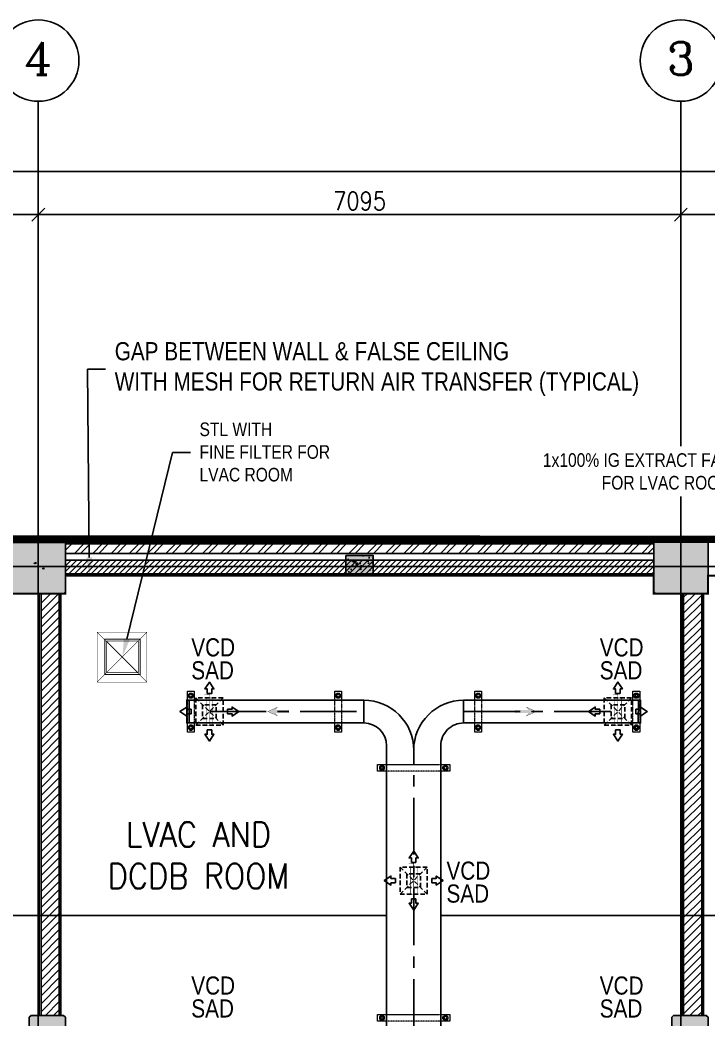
# Model space of a CAD drawing. Header units: metres. Extents: x 841183 to 1048542, y 259326 to 317714.
# Drawn here: x 945726 to 953323, y 306692 to 317714 of the extents above; entities that cross this region are included whole.
import ezdxf
from ezdxf import colors
from ezdxf.entities.mleader import LeaderData, LeaderLine
from ezdxf.enums import TextEntityAlignment as Align
from ezdxf.math import Vec2, Vec3

# ---------------------------------------------------------------- set-up
doc = ezdxf.new("R2010")
doc.units = ezdxf.units.M
doc.set_wipeout_variables(frame=1)
doc.header["$PDMODE"] = 34
for name, pattern in [('( Hidden )', [0.375, 0.25, -0.125]), ('CENTER', [2, 1.25, -0.25, 0.25, -0.25]), ('DASHED', [0.75, 0.5, -0.25]), ('DASHED2', [0.375, 0.25, -0.125]), ('HIDDEN', [0.375, 0.25, -0.125]), ('HIDDEN2', [0.1875, 0.125, -0.0625]), ('PHANTOM', [2.5, 1.25, -0.25, 0.25, -0.25, 0.25, -0.25]), ('VILLA AXIS$0$CENTER', [2, 1.25, -0.25, 0.25, -0.25])]:
    doc.linetypes.add(name, pattern=pattern)
for name, color, linetype, lineweight in [('0_ARROW', 20, 'Continuous', 0), ('0_FA DUCT', 130, 'Continuous', 0), ('0_HVAC-OPENING', 126, 'Continuous', 0), ('HANGER', 252, 'Continuous', 0)]:
    doc.layers.add(name, color=color, linetype=linetype, lineweight=lineweight)
for name, color, linetype in [('1-TEXT', 3, 'Continuous'), ('A-AXIS LINE', 253, 'Continuous'), ('A-FIXTURES', 252, 'Continuous'), ('A-SECT-PATT', 9, 'Continuous'), ('A-TEXT', 252, 'Continuous'), ('A-WALL-2', 252, 'Continuous'), ('F-PLOT LIMITS - Zoom', 1, 'Continuous'), ('G-COL', 252, 'Continuous'), ('INTEC -RC-WALL', 252, 'Continuous'), ('PAMCAD-PROJECTION', 7, 'Continuous'), ('PDF2_S-COLS', 7, 'Continuous'), ('RETURN AIR DUCT', 160, 'HIDDEN'), ('SUPPLY AIR DUCT', 82, 'Continuous'), ('TIP - BEAM-CONC', 6, 'Continuous')]:
    doc.layers.add(name, color=color, linetype=linetype)
for name, color, linetype, transparency in [('A-AXIS DIMENSION', 252, 'Continuous', 0.6), ('A-AXIS MARKER', 253, 'Continuous', 0.6), ('A-AXIS TEXT', 252, 'Continuous', 0.6), ('A-HATCH', 252, 'Continuous', 0.6), ('A-HATCH SOLID', 253, 'Continuous', 0.6), ('A-REFLECT DOWN', 252, 'Continuous', 0.6), ('CENTER LINE', 252, 'CENTER', 0.6), ('G-HATCH-COL-WALL', 253, 'Continuous', 0.6)]:
    doc.layers.add(name, color=color, linetype=linetype, transparency=transparency)
doc.layers.add('SAD', color=1, linetype='Continuous', true_color=0xff0000)
doc.layers.add('VCD', color=5, linetype='HIDDEN', true_color=0x0000ff)
doc.styles.add('romans', font='romans.shx', dxfattribs={"width": 0.85})
doc.styles.get("Standard").update_dxf_attribs({"font": 'ARIALN.TTF'})
doc.styles.add('VILLA AXIS$0$U SHAPE AXIS$0$AXES$0$COMP', font='complex')
doc.dimstyles.new('DIM-100', dxfattribs={"dimtxt": 200, "dimasz": 100, "dimexe": 50, "dimexo": 75, "dimgap": 50, "dimtad": 1, "dimdec": 0, "dimrnd": 5, "dimzin": 9, "dimdsep": 46, "dimtxsty": 'romans', "dimblk1": 'D-oblique', "dimblk2": 'D-oblique', "dimsah": 1, "dimcen": 100, "dimdle": 100, "dimclrd": 256, "dimclre": 256, "dimclrt": 131, "dimadec": 0, "dimazin": 0, "dimtfac": 1, "dimtdec": 0, "dimtofl": 0, "dimtmove": 2, "dimatfit": 3, "dimldrblk": 'OBLIQUE', "dimfxl": 100, "dimfxlon": 1, "dimtfillclr": 256, "dimtolj": 1, "dimtzin": 0, "dimarcsym": 0})

# ---------------------------------------------------------------- blocks, each defined once
blk = doc.blocks.new('*U38')
at = {"layer": 'SAD', "ltscale": 20}
for points in [[(-25, -62.5), (-25, -12.5), (-50, -12.5), (0, 62.5), (50, -12.5), (25, -12.5), (25, -62.5)], [(-25, -62.5), (25, -62.5)]]:
    blk.add_lwpolyline(points, dxfattribs=at)
blk = doc.blocks.new('*U39')
at = {"layer": 'SAD', "color": 0, "linetype": 'ByBlock', "lineweight": -2, "transparency": 16777216}
blk.add_blockref('*U38', (1261178, 298774), dxfattribs=at)
for p, rotation in [((1260915, 298512), 90.00000000000001), ((1261440, 298512), 270), ((1261178, 298249), 180)]:
    blk.add_blockref('*U38', p, dxfattribs=dict(at, rotation=rotation))
blk = doc.blocks.new('SAD')
at = {"layer": 'SAD', "linetype": 'DASHED', "ltscale": 100}
for points in [[(-150, -150), (150, -150), (150, 150), (-150, 150)], [(-75, -75), (75, -75), (75, 75), (-75, 75)]]:
    blk.add_lwpolyline(points, close=True, dxfattribs=at)
for points in [[(-150, 150), (150, -150)], [(150, 150), (-150, -150)]]:
    blk.add_lwpolyline(points, dxfattribs=at)
at = {"layer": 'VCD', "ltscale": 150, "const_width": 5}
for points in [[(-56, 188), (-12, 188), (0, 188), (0, 150)], [(-37, 150), (-37, -150)], [(-37, 150), (38, 150)], [(0, 150), (0, -150)], [(38, -150), (38, 150)], [(-37, -150), (38, -150)]]:
    blk.add_lwpolyline(points, dxfattribs=at)
at = {"layer": 'SAD'}
blk.add_blockref('*U39', (-1261178, -298512), dxfattribs=at)
blk = doc.blocks.new('*U84')
at = {"layer": 'HANGER', "ltscale": 20}
for points in [[(0, 75), (-200, 75), (-200, -75), (0, -75)], [(0, -15), (0, 15)], [(506, -75), (706, -75), (706, 75), (506, 75)], [(506, -15), (506, 15)]]:
    blk.add_lwpolyline(points, dxfattribs=at)
for points in [[(-77, 56), (-123, 56), (-156, 23), (-156, -23), (-123, -56), (-77, -56), (-44, -23), (-44, 23)], [(583, 56), (629, 56), (662, 23), (662, -23), (629, -56), (583, -56), (550, -23), (550, 23)]]:
    blk.add_lwpolyline(points, close=True, dxfattribs=at)
at = {"layer": 'HANGER', "linetype": 'HIDDEN', "ltscale": 0.0008}
for points in [[(506, 75), (0, 75)], [(0, -75), (506, -75)]]:
    blk.add_lwpolyline(points, dxfattribs=at)
at = {"layer": 'HANGER', "ltscale": 20}
for centre, radius in [((-100, 0), 45), ((-100, 0), 30), ((606, 0), 45), ((606, 0), 30)]:
    blk.add_circle(centre, radius, dxfattribs=at)
blk = doc.blocks.new('0-ARROW-3')
at = {"layer": '0_ARROW', "true_color": 0xc8c8c8}
h = blk.add_hatch(dxfattribs=at)
h.set_pattern_fill('ANSI31', color=9)
h.set_pattern_definition([(45, (-4415, 43046), (-0.08838834765, 0.08838834765), [])])
h.paths.add_polyline_path([(-512, -108), (-711, -313), (0, 0), (-711, 313), (-512, 108), (-1490, 108), (-1490, -108)])
at = {"layer": '0_ARROW', "const_width": 20}
blk.add_lwpolyline([(-1490, -108), (-512, -108), (-711, -313), (0, 0), (-711, 313), (-512, 108), (-1490, 108)], close=True, dxfattribs=at)
blk = doc.blocks.new('*U91')
at = {"layer": 'HANGER', "ltscale": 20}
for points in [[(0, 75), (-200, 75), (-200, -75), (0, -75)], [(0, -15), (0, 15)], [(1200, -75), (1400, -75), (1400, 75), (1200, 75)], [(1200, -15), (1200, 15)]]:
    blk.add_lwpolyline(points, dxfattribs=at)
for points in [[(-77, 56), (-123, 56), (-156, 23), (-156, -23), (-123, -56), (-77, -56), (-44, -23), (-44, 23)], [(1277, 56), (1323, 56), (1356, 23), (1356, -23), (1323, -56), (1277, -56), (1244, -23), (1244, 23)]]:
    blk.add_lwpolyline(points, close=True, dxfattribs=at)
at = {"layer": 'HANGER', "linetype": 'HIDDEN', "ltscale": 0.0008}
for points in [[(1200, 75), (0, 75)], [(0, -75), (1200, -75)]]:
    blk.add_lwpolyline(points, dxfattribs=at)
at = {"layer": 'HANGER', "ltscale": 20}
for centre, radius in [((-100, 0), 45), ((-100, 0), 30), ((1300, 0), 45), ((1300, 0), 30)]:
    blk.add_circle(centre, radius, dxfattribs=at)
blk = doc.blocks.new('A$C10b3fa2f')
at = {"layer": 'A-REFLECT DOWN'}
h = blk.add_hatch(dxfattribs=at)
h.set_pattern_fill('AR-HBONE', color=256, scale=75, style=0)
h.set_pattern_definition([(45, (-872853.3, -501345.44), (0, 424.26407), [900, -300]), (135, (-872641.16, -501133.3), (3e-14, 424.26407), [900, -300])])
h.paths.add_polyline_path([(-40951.9, -7637.1), (-40445.1, -7637.1), (-40278.2, -7926.1), (-40445.1, -8215.1), (-40951.9, -8215.1), (-41118.8, -7926.1)])
edge = h.paths.add_edge_path()
edge.add_line((-40250.6, -6912.7), (-42275.6, -6912.7))
edge.add_line((-42275.6, -6912.7), (-42275.6, -105.8))
edge.add_line((-42275.6, -105.8), (-42275.6, 38.9))
edge.add_line((-42275.6, 38.9), (-43125, 38.9))
edge.add_line((-43125, 38.9), (-43125, -30517.1))
edge.add_line((-43125, -30517.1), (-43000, -30517.1))
edge.add_line((-43000, -30517.1), (-43000, -32386.1))
edge.add_line((-43000, -32386.1), (-6450, -32386.1))
edge.add_arc((-6450, -25886.1), 6500, 270, 360)
edge.add_line((50, -25886.1), (50, -22117.5))
edge.add_line((50, -22117.5), (-3025.4, -22117.5))
edge.add_line((-3025.4, -22117.5), (-3025.4, -31367.5))
edge.add_line((-3025.4, -31367.5), (-37875.6, -31367.3))
edge.add_line((-37875.6, -31367.3), (-37875.6, -22117.5))
edge.add_line((-37875.6, -22117.5), (-40250.6, -22117.5))
edge.add_line((-40250.6, -22117.5), (-40250.6, -6912.7))
at = {"layer": 'F-PLOT LIMITS - Zoom', "color": 252, "linetype": 'HIDDEN2', "ltscale": 2500, "elevation": 74}
blk.add_lwpolyline([(-43400, 300, 100, 75, 0), (6600, 300, 128.5, 128.5, 0), (6600.1, -49700, 128.5, 128.5, 0), (-43400, -49700, 128.5, 128.5, 0)], format="xyseb", close=True, dxfattribs=at)
blk = doc.blocks.new('D-oblique')
for p, q in [((-1, 0), (0.65, 0)), ((-0.71, -0.71), (0.71, 0.71)), ((0, -1), (0, 1))]:
    blk.add_line(p, q)
blk = doc.blocks.new('*D469')
at = {"layer": 'A-AXIS DIMENSION', "lineweight": -2, "transparency": 16777216}
for p, q in [((-11276, 3509), (-11276, 3658)), ((-3240, 3508), (-3240, 3658)), ((-3340, 3608), (-11176, 3608))]:
    blk.add_line(p, q, dxfattribs=at)
at = {"layer": 'Defpoints', "color": 0, "transparency": 16777216}
for p in [(-11276, 3608), (-11276, 3146, -43), (-3240, 3177, -15)]:
    blk.add_point(p, dxfattribs=at)
at = {"layer": 'A-AXIS DIMENSION', "lineweight": -2, "transparency": 16777216, "xscale": 100, "yscale": 100, "zscale": 100, "rotation": 180}
blk.add_blockref('D-oblique', (-11276, 3608), dxfattribs=at)
at = {"layer": 'A-AXIS DIMENSION', "lineweight": -2, "transparency": 16777216, "xscale": 100, "yscale": 100, "zscale": 100}
blk.add_blockref('D-oblique', (-3240, 3608), dxfattribs=at)
at = {"layer": 'A-AXIS DIMENSION', "color": 252, "transparency": 16777216, "insert": (-7258, 3758), "char_height": 200, "attachment_point": 5, "style": 'romans'}
blk.add_mtext('\\A1;8035', dxfattribs=at)
blk = doc.blocks.new('_OBLIQUE')
at = {"color": 0, "linetype": 'ByBlock'}
blk.add_line((-0.5, -0.5), (0.5, 0.5), dxfattribs=at)
blk = doc.blocks.new('VILLA AXIS$0$U SHAPE AXIS$0$AXES$0$AXIS-MARK')
at = {"layer": 'A-AXIS MARKER'}
blk.add_circle((0, 0.5), 0.5, dxfattribs=at)
at = {"layer": 'A-AXIS TEXT', "color": 8, "style": 'VILLA AXIS$0$U SHAPE AXIS$0$AXES$0$COMP'}
blk.add_attdef('1', text='', height=0.4, dxfattribs=at).set_placement((0, 0.5), align=Align.MIDDLE)
blk = doc.blocks.new('*D471')
at = {"layer": 'A-AXIS DIMENSION', "lineweight": -2, "transparency": 16777216}
for p, q in [((-18370, 3515), (-18370, 3658)), ((-11276, 3508), (-11276, 3658)), ((-11376, 3608), (-18270, 3608))]:
    blk.add_line(p, q, dxfattribs=at)
at = {"layer": 'Defpoints', "color": 0, "transparency": 16777216}
for p in [(-18370, 3608), (-11276, 3177, -15), (-18370, 2930, -232)]:
    blk.add_point(p, dxfattribs=at)
at = {"layer": 'A-AXIS DIMENSION', "lineweight": -2, "transparency": 16777216, "xscale": 100, "yscale": 100, "zscale": 100, "rotation": 180}
blk.add_blockref('D-oblique', (-18370, 3608), dxfattribs=at)
at = {"layer": 'A-AXIS DIMENSION', "lineweight": -2, "transparency": 16777216, "xscale": 100, "yscale": 100, "zscale": 100}
blk.add_blockref('D-oblique', (-11276, 3608), dxfattribs=at)
at = {"layer": 'A-AXIS DIMENSION', "color": 252, "transparency": 16777216, "insert": (-14823, 3758), "char_height": 200, "attachment_point": 5, "style": 'romans'}
blk.add_mtext('\\A1;7095', dxfattribs=at)
blk = doc.blocks.new('*D472')
at = {"layer": 'A-AXIS DIMENSION', "lineweight": -2, "transparency": 16777216}
for p, q in [((-23585, 3508), (-23585, 3658)), ((-18370, 3508), (-18370, 3658)), ((-18470, 3608), (-23485, 3608))]:
    blk.add_line(p, q, dxfattribs=at)
at = {"layer": 'Defpoints', "color": 0, "transparency": 16777216}
for p in [(-23585, 3608), (-18370, 3177, -15), (-23585, 2856, -48)]:
    blk.add_point(p, dxfattribs=at)
at = {"layer": 'A-AXIS DIMENSION', "lineweight": -2, "transparency": 16777216, "xscale": 100, "yscale": 100, "zscale": 100, "rotation": 180}
blk.add_blockref('D-oblique', (-23585, 3608), dxfattribs=at)
at = {"layer": 'A-AXIS DIMENSION', "lineweight": -2, "transparency": 16777216, "xscale": 100, "yscale": 100, "zscale": 100}
blk.add_blockref('D-oblique', (-18370, 3608), dxfattribs=at)
at = {"layer": 'A-AXIS DIMENSION', "color": 252, "transparency": 16777216, "insert": (-20978, 3758), "char_height": 200, "attachment_point": 5, "style": 'romans'}
blk.add_mtext('\\A1;5215', dxfattribs=at)
blk = doc.blocks.new('*D487')
at = {"layer": 'A-AXIS DIMENSION', "lineweight": -2, "transparency": 16777216}
for p, q in [((-40251, 3984), (-40251, 4133)), ((-300, 4083), (-40151, 4083)), ((-200, 3984), (-200, 4133))]:
    blk.add_line(p, q, dxfattribs=at)
at = {"layer": 'Defpoints', "color": 0, "transparency": 16777216}
for p in [(-40251, 4083), (-200, 3653, -55), (-40251, 3331, -53)]:
    blk.add_point(p, dxfattribs=at)
at = {"layer": 'A-AXIS DIMENSION', "lineweight": -2, "transparency": 16777216, "xscale": 100, "yscale": 100, "zscale": 100, "rotation": 180}
blk.add_blockref('D-oblique', (-40251, 4083), dxfattribs=at)
at = {"layer": 'A-AXIS DIMENSION', "lineweight": -2, "transparency": 16777216, "xscale": 100, "yscale": 100, "zscale": 100}
blk.add_blockref('D-oblique', (-200, 4083), dxfattribs=at)
at = {"layer": 'A-AXIS DIMENSION', "color": 252, "transparency": 16777216, "insert": (-21011, 4233), "char_height": 200, "attachment_point": 5, "style": 'romans'}
blk.add_mtext('\\A1;40050', dxfattribs=at)
blk = doc.blocks.new('Stf200x300')
at = {"layer": 'A-HATCH SOLID'}
blk.add_hatch(color=256, dxfattribs=at).paths.add_polyline_path([(100, 150), (-100, 150), (-100, -150), (100, -150)])
at = {"layer": 'A-SECT-PATT'}
h = blk.add_hatch(dxfattribs=at)
h.set_pattern_fill('AR-CONC', color=8, style=0)
h.paths.add_polyline_path([(100, 150), (-100, 150), (-100, -150), (100, -150)])
at = {"layer": 'A-WALL-2'}
blk.add_lwpolyline([(-100, -150), (100, -150), (100, 150), (-100, 150)], close=True, dxfattribs=at)
blk = doc.blocks.new('A$Caca1db55')
at = {"layer": '0_FA DUCT', "elevation": -10}
for points, const_width in [([(-17436, -801), (-17046, -801), (-17046, -1191), (-17436, -1191)], 10), ([(-17416, -821), (-17066, -821), (-17066, -1171), (-17416, -1171)], 5)]:
    blk.add_lwpolyline(points, close=True, dxfattribs=dict(at, const_width=const_width))
at = {"layer": '0_HVAC-OPENING', "linetype": '( Hidden )', "ltscale": 100, "const_width": 5, "elevation": -10}
blk.add_lwpolyline([(-17521, -1275), (-16971, -1275), (-16971, -725), (-17521, -725)], close=True, dxfattribs=at)
for points in [[(-16971, -1275), (-17521, -725)], [(-17521, -1275), (-16971, -725)]]:
    blk.add_lwpolyline(points, dxfattribs=at)
ml = blk.add_multileader_mtext('Standard')
ml.set_content('1x100% IG EXTRACT FAN\\PFOR LVAC ROOM', color=256)
ml.set_leader_properties()
ml.build(insert=Vec2(0, 0))
ml.multileader.update_dxf_attribs({"text_left_attachment_type": 2, "text_right_attachment_type": 2, "dogleg_length": 200, "arrow_head_size": 200})
ctx = ml.context
ctx.base_point, ctx.char_height, ctx.arrow_head_size, ctx.landing_gap_size, ctx.plane_origin = Vec3(-12666, 1046, -115), 150, 200, 100, Vec3(-14537, -2670, -115)
ctx.left_attachment, ctx.right_attachment, ctx.text_align_type = 2, 2, 2
notes = []
notes.append((ctx, [(0, (1, 1, 0), (-10208, 1046, -115), (-1, 0), 200, [(0, [(-10291, -883, -115)], 0, [])])]))
ctx.mtext.insert, ctx.mtext.alignment, ctx.mtext.flow_direction = Vec3(-10508, 1250, -115), 3, 5
ctx.mtext.has_bg_fill, ctx.mtext.bg_color, ctx.mtext.bg_scale_factor, ctx.mtext.bg_transparency, ctx.mtext.use_window_bg_color = 1, -1027028792, 1.5, 0, 1
for ctx, leaders in notes:
    for number, flags, end, landing, length, lines in leaders:
        leader = LeaderData()
        leader.index, (leader.has_last_leader_line, leader.has_dogleg_vector, leader.attachment_direction) = number, flags
        leader.last_leader_point, leader.dogleg_vector, leader.dogleg_length = Vec3(end), Vec3(landing), length
        for number, points, colour, breaks in lines:
            line = LeaderLine()
            line.index, line.vertices, line.color, line.breaks = number, Vec3.list(points), colors.encode_raw_color(colour), breaks
            leader.lines.append(line)
        ctx.leaders.append(leader)
ml = blk.add_multileader_mtext('Standard')
ml.set_content('STL WITH \\PFINE FILTER FOR \\PLVAC ROOM', color=256)
ml.set_leader_properties()
ml.build(insert=Vec2(0, 0))
ml.multileader.update_dxf_attribs({"text_left_attachment_type": 2, "text_right_attachment_type": 2, "dogleg_length": 200, "arrow_head_size": 200})
ctx = ml.context
ctx.base_point, ctx.char_height, ctx.arrow_head_size, ctx.landing_gap_size, ctx.plane_origin = Vec3(-16490, 1259, 69), 150, 200, 100, Vec3(-21491, -2788, 69)
ctx.left_attachment, ctx.right_attachment = 2, 2
notes = []
notes.append((ctx, [(1, (1, 1, 0), (-16690, 1259, 69), (1, 0), 200, [(0, [(-17241, -996, 69)], 0, [])])]))
ctx.mtext.insert, ctx.mtext.flow_direction = Vec3(-16390, 1589, 69), 5
ctx.mtext.has_bg_fill, ctx.mtext.bg_color, ctx.mtext.bg_scale_factor, ctx.mtext.bg_transparency, ctx.mtext.use_window_bg_color = 1, -1027028792, 1.5, 0, 1
for ctx, leaders in notes:
    for number, flags, end, landing, length, lines in leaders:
        leader = LeaderData()
        leader.index, (leader.has_last_leader_line, leader.has_dogleg_vector, leader.attachment_direction) = number, flags
        leader.last_leader_point, leader.dogleg_vector, leader.dogleg_length = Vec3(end), Vec3(landing), length
        for number, points, colour, breaks in lines:
            line = LeaderLine()
            line.index, line.vertices, line.color, line.breaks = number, Vec3.list(points), colors.encode_raw_color(colour), breaks
            leader.lines.append(line)
        ctx.leaders.append(leader)
at = {"layer": '0_FA DUCT', "linetype": 'HIDDEN', "ltscale": 80, "const_width": 5, "elevation": -10}
for points in [[(-17416, -821), (-17066, -1171)], [(-17066, -821), (-17416, -1171)]]:
    blk.add_lwpolyline(points, dxfattribs=at)
blk = doc.blocks.new('A$Cef9c9996')
at = {"layer": 'A-HATCH'}
h = blk.add_hatch(dxfattribs=at)
h.set_pattern_fill('ANSI32', color=256, scale=15, angle=-180, style=0)
h.set_pattern_definition([(225, (29383.65, -24.99), (101.0279, -101.0279), []), (225, (29316.3, -24.99), (101.0279, -101.0279), [])])
h.paths.add_polyline_path([(-18070.09546, -129.99274), (-11576.07223, -129.99274), (-11576.07223, -24.99274), (-18070.09546, -24.99274)])
h = blk.add_hatch(dxfattribs=at)
h.set_pattern_fill('ANSI31', color=256, scale=350, angle=-180, style=0)
h.set_pattern_definition([(225, (37763.157, -21.3), (30.93592, -30.93592), [])])
h.paths.add_polyline_path([(-11576.07223, -204.99274), (-11576.07223, -354.99274), (-18070.09546, -354.99274), (-18070.09546, -204.99274)])
h = blk.add_hatch(dxfattribs=at)
h.set_pattern_fill('ANSI31', color=256, scale=500, angle=-180)
h.set_pattern_definition([(225, (-963683.74, -311958.885), (44.194174, -44.194174), [])])
h.paths.add_polyline_path([(-18340.09178, -5227.2533), (-18140.09178, -5227.2533), (-18140.09178, -574.99274), (-18340.09178, -574.99274)])
h.paths.add_polyline_path([(-18340.09178, -10476.68442), (-18140.09178, -10476.68442), (-18140.09178, -5827.2533), (-18340.09178, -5827.2533)])
h = blk.add_hatch(dxfattribs=at)
h.set_pattern_fill('ANSI31', color=256, scale=500, angle=-180)
h.set_pattern_definition([(225, (-965848.825, -311959.376), (44.194174, -44.194174), [])])
h.paths.add_polyline_path([(-11246.15346, -5227.25819), (-11046.16083, -5227.25567), (-11046.16083, -574.99875), (-11246.15346, -574.99875)])
h.paths.add_polyline_path([(-11246.15346, -10476.69043), (-11046.16083, -10476.69043), (-11046.16083, -5827.25567), (-11246.15346, -5827.25819)])
at = {"layer": 'A-REFLECT DOWN'}
h = blk.add_hatch(dxfattribs=at)
h.set_pattern_fill('AR-HBONE', color=256, scale=75, style=0)
h.set_pattern_definition([(45, (-873053.33, -501634.64), (0, 424.26407), [900, -300]), (135, (-872841.2, -501422.5), (3e-14, 424.26407), [900, -300])])
h.paths.add_polyline_path([(-41151.96082, -7926.32103), (-40645.1139, -7926.32103), (-40478.26212, -8215.31679), (-40645.1139, -8504.31255), (-41151.96082, -8504.31255), (-41318.8126, -8215.31679)])
edge = h.paths.add_edge_path()
edge.add_line((-40450.61533, -7201.94287), (-42475.61533, -7201.94287))
edge.add_line((-42475.61533, -7201.94287), (-42475.61533, -394.99875))
edge.add_line((-42475.61533, -394.99875), (-42475.61533, -250.33845))
edge.add_line((-42475.61533, -250.33845), (-43325.04045, -250.33845))
edge.add_line((-43325.04045, -250.33845), (-43325.03899, -30806.27827))
edge.add_line((-43325.03899, -30806.27827), (-43200.04115, -30806.27827))
edge.add_line((-43200.04115, -30806.27827), (-43200.04115, -32675.32518))
edge.add_line((-43200.04115, -32675.32518), (-6650.05266, -32675.32518))
edge.add_arc((-6650.05266, -26175.32518), 6500, 270, 360)
edge.add_line((-150.05266, -26175.32518), (-150.05266, -22406.69091))
edge.add_line((-150.05266, -22406.69091), (-3225.46308, -22406.69091))
edge.add_line((-3225.46308, -22406.69091), (-3225.46308, -31656.6906))
edge.add_line((-3225.46308, -31656.6906), (-38075.61537, -31656.47599))
edge.add_line((-38075.61537, -31656.47599), (-38075.61537, -22406.6906))
edge.add_line((-38075.61537, -22406.6906), (-40450.61533, -22406.6906))
edge.add_line((-40450.61533, -22406.6906), (-40450.61533, -7201.94287))
at = {"layer": 'G-HATCH-COL-WALL'}
h = blk.add_hatch(color=256, dxfattribs=at)
h.dxf.hatch_style = 1
h.paths.add_polyline_path([(-18070.09546, 25.00726), (-18670.09546, 25.00726), (-18670.09546, -554.99274), (-18650.09546, -574.99274), (-18090.09546, -574.99274), (-18070.09546, -554.99274)])
h = blk.add_hatch(color=256, dxfattribs=at)
h.dxf.hatch_style = 1
h.paths.add_polyline_path([(-11576.07223, 25.00125), (-10976.07223, 25.00125), (-10976.07223, -554.99875), (-10996.07223, -574.99875), (-11556.07223, -574.99875), (-11576.07223, -554.99875)])
h = blk.add_hatch(color=256, dxfattribs=at)
h.dxf.hatch_style = 1
h.paths.add_polyline_path([(-18090.09546, -5827.2533), (-18450.09546, -5827.2533), (-18470.09546, -5807.2533), (-18470.09546, -5247.2533), (-18450.09546, -5227.2533), (-18090.09546, -5227.2533), (-18070.09546, -5247.2533), (-18070.09546, -5807.2533)])
h = blk.add_hatch(color=256, dxfattribs=at)
h.dxf.hatch_style = 1
h.paths.add_polyline_path([(-10996.15361, -5827.25504), (-11356.07223, -5827.25957), (-11376.07223, -5807.25957), (-11376.07223, -5247.25957), (-11356.07223, -5227.25957), (-10996.15361, -5227.25504), (-10976.15361, -5247.25504), (-10976.15361, -5807.25504)])
at = {"layer": 'A-AXIS LINE', "linetype": 'VILLA AXIS$0$CENTER', "ltscale": 4}
for p, q in [((-18370.09546, 4858.12244, 11.74922), (-18370.09546, -22475.40476, -7.33651)), ((-11276.07223, 4858.12244, 0.00011), (-11276.07223, -22406.6906, -21.11416)), ((-40765.74437, -274.99875, 0.00005), (8014.64756, -274.99875, 113.58101)), ((-18370.09546, -574.99274, -12.17494), (-18370.09546, -5227.2533, -15.4234)), ((-40765.74437, -4124.99875, -113.58086), (8014.64756, -4124.99875, 0.00009))]:
    blk.add_line(p, q, dxfattribs=at)
at = {"layer": 'A-FIXTURES'}
for points, elevation in [([(-11576.07223, -374.99274), (-18070.09546, -374.99274)], 47.92296), ([(-18360.09178, -574.99274), (-18360.09178, -5227.2533)], -8.38125), ([(-18120.09178, -574.99274), (-18120.09178, -5227.2533)], -8.38125), ([(-11266.15361, -574.99875), (-11266.15688, -5227.25844)], 6.31195), ([(-11026.15361, -574.99875), (-11026.15688, -5227.25542)], 6.31195)]:
    blk.add_lwpolyline(points, dxfattribs=dict(at, elevation=elevation))
at = {"layer": 'A-WALL-2'}
for p, q in [((-11576.07223, -24.99274, -20.13038), (-18070.09546, -24.99274, 34.98876)), ((-11576.07223, -129.99274, -20.13039), (-18070.09546, -129.99274, 34.98865)), ((-11576.07223, -204.99274, -20.13039), (-18070.09546, -204.99274, 34.98865)), ((-11576.07223, -354.99274, -20.13039), (-18070.09546, -354.99274, 34.98865))]:
    blk.add_line(p, q, dxfattribs=at)
for points, elevation in [([(-18340.09178, -574.99648), (-18340.09504, -5227.25607)], -8.38125), ([(-18340.09178, -574.99274), (-18340.09178, -5227.2533)], -8.38125), ([(-18140.09178, -574.99274), (-18140.09178, -5227.2533)], -8.38125), ([(-11246.15361, -574.99875), (-11246.15688, -5227.25819)], 6.31195), ([(-11046.15361, -574.99873), (-11046.15688, -5227.25567)], 14.83757), ([(-11046.15361, -574.99875), (-11046.15688, -5227.25567)], 6.31195)]:
    blk.add_lwpolyline(points, dxfattribs=dict(at, elevation=elevation))
at = {"layer": 'G-COL'}
for points, elevation in [([(-18070.09546, 25.00726), (-18670.09546, 25.00726), (-18670.09546, -554.99274), (-18650.09546, -574.99274), (-18090.09546, -574.99274), (-18070.09546, -554.99274)], -8.38125), ([(-11576.07223, 25.00125), (-10976.07223, 25.00125), (-10976.07223, -554.99875), (-10996.07223, -574.99875), (-11556.07223, -574.99875), (-11576.07223, -554.99875)], -20.13038), ([(-18090.09546, -5827.2533), (-18450.09546, -5827.2533), (-18470.09546, -5807.2533), (-18470.09546, -5247.2533), (-18450.09546, -5227.2533), (-18090.09546, -5227.2533), (-18070.09546, -5247.2533), (-18070.09546, -5807.2533)], -8.38125), ([(-10996.15361, -5827.25504), (-11356.07223, -5827.25957), (-11376.07223, -5807.25957), (-11376.07223, -5247.25957), (-11356.07223, -5227.25957), (-10996.15361, -5227.25504), (-10976.15361, -5247.25504), (-10976.15361, -5807.25504)], 6.31195)]:
    blk.add_lwpolyline(points, close=True, dxfattribs=dict(at, elevation=elevation))
at = {"layer": 'INTEC -RC-WALL'}
blk.add_line((-37775.61537, 25.00125, -20.13038), (-2940.03788, 25.00125, 6.3119), dxfattribs=at)
at = {"layer": 'PDF2_S-COLS', "lineweight": 0, "elevation": -8.38125}
for points in [[(-18398.94638, -246.75962), (-18417.90686, -240.43946), (-18398.94638, -227.79914)], [(-18310.46414, -291.00074), (-18310.46414, -303.64106), (-18323.10446, -297.3209)]]:
    blk.add_lwpolyline(points, close=True, dxfattribs=at)
at = {"layer": 'RETURN AIR DUCT', "linetype": 'PHANTOM', "ltscale": 500, "const_width": 20, "elevation": 98.46183}
blk.add_lwpolyline([(-9716.07185, -374.99875), (-10976.07222, -374.99875), (-10976.07222, -574.99875), (-11576.07222, -574.99875), (-11576.07222, -374.99274), (-18070.09546, -374.99274), (-18070.09546, -574.99274), (-18670.09546, -574.99274), (-18670.09546, -374.99875), (-18735.09546, -374.99875), (-18735.09546, -10836.68464), (-18670.09546, -10836.68464), (-18670.09546, -10496.68442), (-18670.09546, -10476.68442), (-18070.09546, -10476.68442), (-18070.09548, -10836.68468), (-11576.07222, -10836.68475), (-11576.07222, -10476.69043), (-10976.07222, -10476.69043), (-10976.07222, -10836.68454), (-9716.07919, -10836.68542), (-9716.07185, -374.99875)], close=True, dxfattribs=at)
at = {"layer": 'A-AXIS TEXT'}
ref = blk.add_blockref('VILLA AXIS$0$U SHAPE AXIS$0$AXES$0$AXIS-MARK', (-18370.09546, 4858.12244, 11.74922), dxfattribs=dict(at, xscale=897.0721255241026, yscale=897.0721255241026, zscale=897.0721255241026))
ref.add_attrib('1', '4', dxfattribs={"height": 360, "style": 'VILLA AXIS$0$U SHAPE AXIS$0$AXES$0$COMP'}).set_placement((-18370.09546, 5328.72073, 11.74922), align=Align.MIDDLE)
ref = blk.add_blockref('VILLA AXIS$0$U SHAPE AXIS$0$AXES$0$AXIS-MARK', (-11276.07223, 4858.12244, 0.00011), dxfattribs=dict(at, xscale=897.0721255241026, yscale=897.0721255241026, zscale=897.0721255241026))
ref.add_attrib('1', '3', dxfattribs={"height": 360, "style": 'VILLA AXIS$0$U SHAPE AXIS$0$AXES$0$COMP'}).set_placement((-11276.07223, 5328.72073, 0.00011), align=Align.MIDDLE)
at = {"layer": 'TIP - BEAM-CONC', "color": 1, "linetype": 'DASHED2', "xscale": -1, "rotation": 270}
blk.add_blockref('Stf200x300', (-14823.08385, -254.99274, -14.25581), dxfattribs=at)
at = {"layer": 'A-TEXT', "insert": (-16600.47231, -3093.9982, 6.31195), "char_height": 275, "width": 4299.6053571, "attachment_point": 2, "style": 'romans'}
blk.add_mtext('{\\W0.9;LVAC AND \\PDCDB ROOM}', dxfattribs=at)
at = {"layer": 'A-AXIS DIMENSION'}
dim = blk.add_linear_dim(base=(-40250.61533, 4083.39542, 53.36061), p1=(-200.03281, 3652.65086, -1.36147), p2=(-40250.61533, 3331.14187, 0.00179), dimstyle='DIM-100', override={"dimclrt": 252}, dxfattribs=at)
dim.commit()
dim.dimension.update_dxf_attribs({"geometry": '*D487', "text_midpoint": (-21011.09869, 4233.39542, 53.36061), "dimtype": 160})
for base, p1, p2, picture, middle in [((-23585.4388, 3608.12244, 53.36061), (-18370.09546, 3177.3332, 38.19148), (-23585.4388, 2856.2655, 5.75121), '*D472', (-20977.76713, 3758.12244, 53.36061)), ((-18370.09546, 3608.12244, 41.61151), (-11276.07223, 3177.3332, 26.44237), (-18370.09546, 2929.58378, -190.12816), '*D471', (-14823.08385, 3758.12244, 41.61151)), ((-11276.07223, 3608.12244, 41.61151), (-3240.03788, 3177.3332, 26.44237), (-11276.07223, 3145.56698, -1.32612), '*D469', (-7258.05505, 3758.12244, 41.61151))]:
    dim = blk.add_linear_dim(base=base, p1=p1, p2=p2, dimstyle='DIM-100', override={"dimclrt": 252, "dimfxl": 100, "dimfxlon": 1}, dxfattribs=at)
    dim.commit()
    dim.dimension.update_dxf_attribs({"geometry": picture, "text_midpoint": middle})

msp = doc.modelspace()

# ---------------------------------------------------------------- block references
at = {"layer": 'PAMCAD-PROJECTION', "color": 6}
msp.add_blockref('A$Cef9c9996', (964298.7, 311958.9, -97.8), dxfattribs=at)

# ---------------------------------------------------------------- next in the draw order: block references
at = {"color": 2}
msp.add_blockref('A$C10b3fa2f', (964098.7, 311683.9, -103.7), dxfattribs=at)

# ---------------------------------------------------------------- next in the draw order: texts
at = {"layer": '1-TEXT', "color": 0}
for p in [(947617.6, 310692.2), (952127.1, 310691.9)]:
    msp.add_text('VCD', height=200, dxfattribs=at).set_placement(p)

# ---------------------------------------------------------------- next in the draw order: wipeouts: each hides what was drawn before it
at = {"color": 255}
msp.add_wipeout([(958608.6, 291727.2), (958608.6, 291027.2), (939689.4, 291027.2), (939189.4, 291002.2), (928141.7, 291002.2), (928036.7, 291003.4), (927883.7, 291026.1), (927665, 291105.8), (927434.5, 291270.1), (927315.2, 291414.2), (927223.8, 291580.3), (927167.6, 291750.9), (927141.7, 291977.2), (927141.7, 296242.2), (927125.2, 296310.5), (927107.2, 296337.8), (927076.6, 296365.8), (927011.2, 296392.2), (926991.7, 296392.2), (926991.7, 297392.2), (927018.6, 297395.9), (927062.4, 297421.5), (927083.1, 297451.7), (927091.7, 297492.2), (927091.7, 299557.2), (927079.2, 299626.7), (927052.9, 299675.4), (927022.6, 299708.3), (927012.2, 299716.8), (927000.6, 299724.9), (926947.3, 299749.3), (926899.5, 299757.2), (926575.9, 299757.2), (926575.9, 300007.2), (926899.5, 300007.2), (926975.9, 299999.2), (927060.4, 299974.4), (927108.8, 299951.4), (927147, 299927.8), (927192.7, 299891.7), (927259.6, 299816.3), (927295.6, 299870.3), (927357, 299948.7), (927440.1, 300035.4), (927529.6, 300110.7), (927750.7, 300239.9), (927908.4, 300295.1), (928078.7, 300326.4), (928191.7, 300332.2), (928364.6, 300332.2), (928523.1, 300332.2), (929080.6, 300332.2), (929330.6, 300582.2), (929330.6, 302572.1), (929130.6, 302772.1), (927101.1, 302772.1), (927101.1, 303022.1), (929330.6, 303022.1), (929330.6, 305636.6), (929480.6, 306136.6), (929480.6, 308560.9), (929480.6, 310583.9), (929780.6, 310583.9), (929780.6, 306136.6), (929930.6, 305636.6), (929930.6, 300332.2), (930756.5, 300332.2), (931256.5, 300307.2), (932108.8, 300307.2), (932358.8, 300557.2), (932358.8, 305850.2), (932658.8, 305850.2), (932658.8, 300582.2), (932658.8, 300307.2), (939774.1, 300307.2), (940024.1, 300557.2), (940024, 306115.6), (939874, 306265.6), (936824.6, 306265.6), (936824.6, 306440.6), (940024.1, 306440.6), (940024.1, 309771.3), (940524.1, 309771.3), (940524, 306440.6), (942824.1, 306440.6), (942824.1, 306265.6), (940674, 306265.6), (940524, 306115.6), (940524.1, 300307.2), (942231.5, 300307.2), (942731.5, 300257.2), (949523.2, 300257.2), (949773.2, 300507.2), (949773.2, 309212.6), (950373.2, 309212.6), (950373.2, 300257.2), (951436.5, 300257.2), (951936.5, 300132.2), (956072.7, 300132.2), (956322.7, 300382.2), (956322.7, 310583.9), (956722.7, 310583.9), (956722.7, 300132.2), (957318.4, 300132.2), (957818.4, 300007.2), (960069.9, 300007.2), (960069.9, 299757.2), (957818.4, 299757.2), (957318.4, 299632.2), (951936.5, 299632.2), (951436.5, 299507.2), (942731.5, 299507.2), (942231.5, 299457.2), (931256.5, 299457.2), (930757.7, 299432.3), (928191.7, 299432.2), (928140.1, 299425.4), (928082.7, 299399.9), (928026.9, 299345.6), (927995.4, 299270.5), (927991.7, 297492.2), (927999.9, 297452.4), (928020.9, 297421.5), (928046.6, 297402.9), (928091.7, 297392.2), (928091.7, 296392.2), (928029.1, 296378.5), (927985.6, 296348.3), (927959.2, 296312.7), (927945.7, 296277), (927941.7, 296242.2), (927941.7, 291977.2), (927952.2, 291913.2), (928000.2, 291835.8), (928066.4, 291780.6), (928141.7, 291752.2), (939189.4, 291752.2), (939689.4, 291727.2)], dxfattribs=at)

# ---------------------------------------------------------------- next in the draw order: linework, layer by layer
at = {"layer": 'CENTER LINE', "ltscale": 500, "elevation": -29.9}
for points in [[(947818.4, 310084.4), (949522.2, 310084.1)], [(950624.1, 310083.9), (952327.9, 310083.7)], [(950073.2, 300507.2), (950073.2, 309658.6)]]:
    msp.add_lwpolyline(points, dxfattribs=at)
at = {"layer": 'SUPPLY AIR DUCT', "elevation": -29.9}
for points in [[(949773.2, 300507.2), (949773.2, 309707.6, 0.4141642), (949522.2, 309958.6), (947568.1, 309958.9), (947568.2, 310209.9), (949522.3, 310209.6, -0.4141642), (950073.2, 309658.6), (950073.2, 309658.6)], [(950073.2, 309658.6, -0.4141641), (950624.3, 310209.4), (952577.9, 310209.2), (952577.9, 309958.2), (950624.2, 309958.4, 0.414263), (950373.2, 309707.4), (950373.2, 300257.2)]]:
    msp.add_lwpolyline(points, format="xyb", dxfattribs=at)
for points in [[(947593.7, 310209.9), (947593.7, 309958.9)], [(949522.3, 310209.6), (949522.2, 309958.6)], [(950624.2, 310209.4), (950624.1, 309958.4)], [(952553.5, 310209.2), (952552.9, 309958.2)]]:
    msp.add_lwpolyline(points, dxfattribs=at)

# ---------------------------------------------------------------- next in the draw order: block references
at = {"layer": 'HANGER', "xscale": -0.5, "yscale": 0.5, "zscale": 0.5, "rotation": 90}
for p in [(947613.4, 310209.9, -29.9), (949238.3, 310209.9, -29.9), (950784.1, 310209.9, -29.9), (952531.3, 310209.9, -29.9)]:
    msp.add_blockref('*U84', p, dxfattribs=at)
at = {"layer": 'HANGER', "xscale": -0.5, "yscale": 0.5, "zscale": 0.5}
for p in [(950373.2, 309462.3), (950373.2, 306703.8, -29.9)]:
    msp.add_blockref('*U91', p, dxfattribs=at)
at = {"layer": 'SAD'}
for p in [(947818.1, 310084.1, -29.9), (952327.7, 310083.9, -29.9), (950072.8, 308218.8, -29.9)]:
    msp.add_blockref('SAD', p, dxfattribs=at)

# ---------------------------------------------------------------- next in the draw order: texts
at = {"layer": '1-TEXT', "color": 0}
for s, p in [('SAD', (947617.6, 310439.1)), ('SAD', (952127.1, 310438.9)), ('VCD', (950434.9, 308229.1)), ('SAD', (950434.9, 307976)), ('VCD', (947617.6, 306961.3)), ('VCD', (952127.1, 306961)), ('SAD', (947617.6, 306708.3)), ('SAD', (952127.1, 306708))]:
    msp.add_text(s, height=200, dxfattribs=at).set_placement(p)

# ---------------------------------------------------------------- next in the draw order: leaders
ml = msp.add_multileader_mtext('Standard')
ml.set_content('GAP BETWEEN WALL & FALSE CEILING \\PWITH MESH FOR RETURN AIR TRANSFER (TYPICAL)', color=256)
ml.set_leader_properties()
ml.build(insert=Vec2(0, 0))
ml.multileader.update_dxf_attribs({"text_left_attachment_type": 2, "text_right_attachment_type": 2, "dogleg_length": 200, "arrow_head_size": 200})
ctx = ml.context
ctx.base_point, ctx.char_height, ctx.arrow_head_size, ctx.landing_gap_size, ctx.plane_origin = Vec3(946672.2, 313859.9, 29.9), 200, 200, 100, Vec3(952823.6, 314653.8, 29.9)
ctx.left_attachment, ctx.right_attachment = 2, 2
notes = []
notes.append((ctx, [(1, (1, 1, 0), (946472.2, 313859.9, 29.9), (1, 0), 200, [(0, [(946493.5, 311583.9, 29.9)], 0, [])])]))
ctx.mtext.insert, ctx.mtext.flow_direction = Vec3(946772.2, 314159.5, 29.9), 5
ctx.mtext.has_bg_fill, ctx.mtext.bg_color, ctx.mtext.bg_scale_factor, ctx.mtext.bg_transparency, ctx.mtext.use_window_bg_color = 1, -1027028792, 1.5, 0, 1
for ctx, leaders in notes:
    for number, flags, end, landing, length, lines in leaders:
        leader = LeaderData()
        leader.index, (leader.has_last_leader_line, leader.has_dogleg_vector, leader.attachment_direction) = number, flags
        leader.last_leader_point, leader.dogleg_vector, leader.dogleg_length = Vec3(end), Vec3(landing), length
        for number, points, colour, breaks in lines:
            line = LeaderLine()
            line.index, line.vertices, line.color, line.breaks = number, Vec3.list(points), colors.encode_raw_color(colour), breaks
            leader.lines.append(line)
        ctx.leaders.append(leader)

# ---------------------------------------------------------------- next in the draw order: block references
at = {"color": 2}
msp.add_blockref('A$Caca1db55', (964098.7, 311683.9, -103.7), dxfattribs=at)

# ---------------------------------------------------------------- next in the draw order: block references
at = {"layer": '0_ARROW', "xscale": 0.1524, "yscale": 0.1524, "zscale": 0.1524, "rotation": 180}
msp.add_blockref('0-ARROW-3', (948461.2, 310084.7, -29.9), dxfattribs=at)
at = {"layer": '0_ARROW', "xscale": 0.1524, "yscale": 0.1524, "zscale": 0.1524}
msp.add_blockref('0-ARROW-3', (951427.6, 310084.4, -29.9), dxfattribs=at)

doc.saveas('drawing.dxf')
